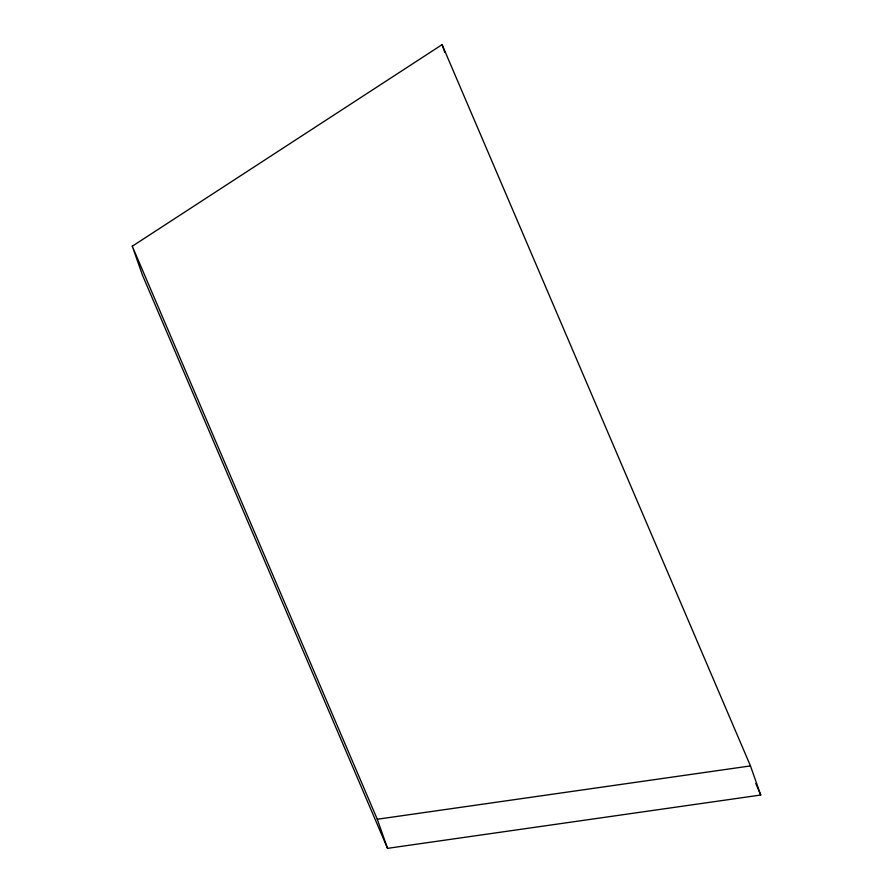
<?xml version="1.0" encoding="UTF-8"?>
<svg xmlns="http://www.w3.org/2000/svg" width="893" height="893" viewBox="0 0 893 893"><rect width="100%" height="100%" fill="white"/><g stroke="black" fill="none" stroke-linecap="round" stroke-linejoin="round"><path stroke-width="1.34" d="M132.276 246.222L442.091 44.65L750.466 765.915L760.724 795.027L387.529 848.35L142.534 275.334L132.276 246.222L377.281 819.249L387.529 848.35M377.281 819.249L750.466 765.915M755.791 783.496L760.724 795.027M442.091 44.65L444.759 52.24"/></g></svg>
